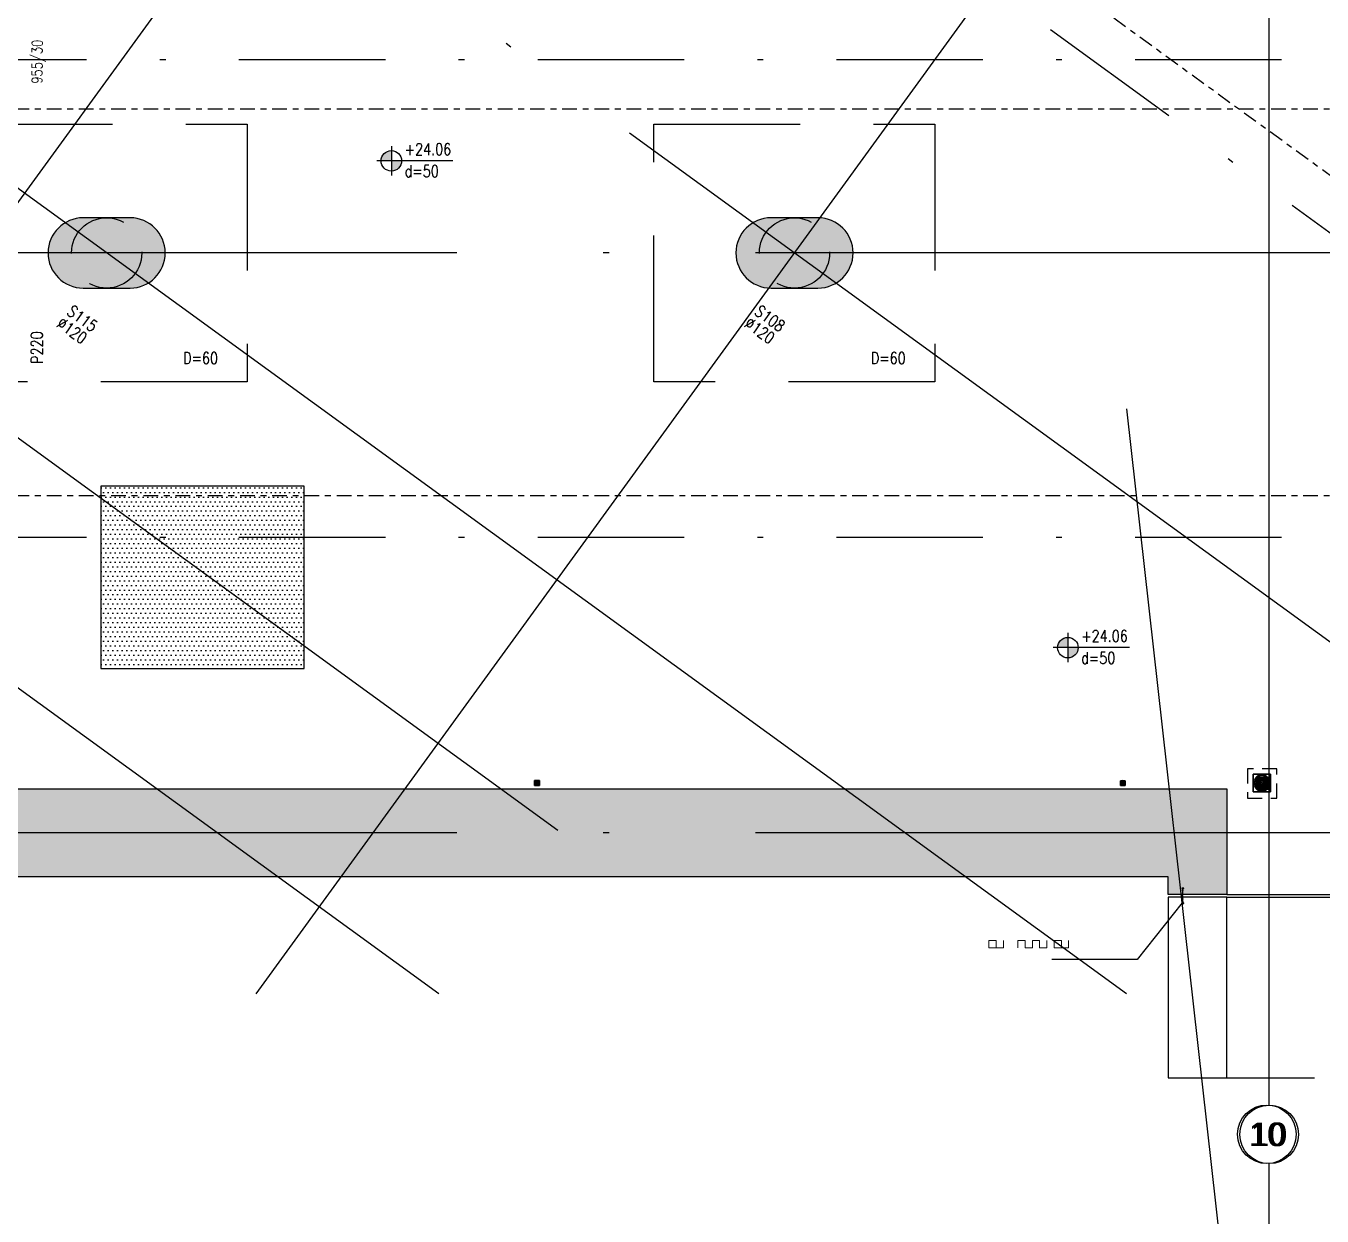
# Model space of a CAD drawing. Header units: inches. Extents: x 400392 to 401495, y 4543971 to 4544133.
# Drawn here: x 400810.26 to 400832.38, y 4544040.45 to 4544060.77 of the extents above; entities that cross this region are included whole.
import ezdxf
from ezdxf.enums import TextEntityAlignment as Align

# ---------------------------------------------------------------- set-up
doc = ezdxf.new("R2010")
doc.units = ezdxf.units.IN
doc.header["$MEASUREMENT"] = 0
for name, pattern in [('AKS', [3, 2.5, -0.25, 0, -0.25]), ('CENTER', [2, 1.25, -0.25, 0.25, -0.25]), ('CIZGI', [0.4, 0.25, -0.15]), ('CONTINU', [0]), ('DASHDOT2', [0.5, 0.25, -0.125, 0, -0.125]), ('HIDDEN', [0.375, 0.25, -0.125]), ('UUC-ST-KAL-I05-101-U-000$0$ACAD_ISO05W100', [33, 24, -3, 0, -3, 0, -3])]:
    doc.linetypes.add(name, pattern=pattern)
doc.layers.add('A-DETL-GENF', color=92, linetype='Continuous', lineweight=9)
for name, color, linetype in [('aks prota', 2, 'AKS'), ('caks prota', 4, 'Continuous'), ('kolon prota', 1, 'Continuous'), ('kolon tarama prota', 252, 'Continuous'), ('lkolon prota', 4, 'Continuous'), ('lperde prota', 4, 'Continuous'), ('not çizgisi prota', 4, 'Continuous'), ('perde prota', 1, 'Continuous'), ('PRT-AL-TUNEL_EKSENI', 14, 'DASHDOT2'), ('PRT-MI-a_fit_drainage', 10, 'Continuous'), ('skesit prota', 7, 'Continuous'), ('st-s_level (kot)', 6, 'Continuous'), ('st-s_levelmark (kot işareti)', 4, 'Continuous'), ('st_s_ölçü', 4, 'Continuous'), ('taks prota', 7, 'Continuous'), ('temel prota', 6, 'Continuous'), ('tkolon prota', 6, 'Continuous'), ('tperde prota', 6, 'Continuous'), ('UUC-ST-KAL-I05-101-U-000$0$st_s_su tutucu', 2, 'Continuous')]:
    doc.layers.add(name, color=color, linetype=linetype)
doc.styles.add('OLCU', font='romanstw.shx')
doc.styles.add('TAKS', font='Arial Unicode.ttf')
doc.styles.add('tkolon', font='romanstw.shx')
doc.dimstyles.new('1-50', dxfattribs={"dimtxt": 10, "dimasz": 4, "dimexe": 4, "dimexo": 8, "dimgap": 4, "dimtad": 1, "dimdec": 1, "dimrnd": 0.05, "dimzin": 9, "dimdsep": 46, "dimtxsty": 'OLCU', "dimblk1": 'OBLIQUE', "dimblk2": 'OBLIQUE', "dimsah": 1, "dimcen": 2, "dimdle": 4, "dimclrd": 4, "dimclre": 4, "dimclrt": 3, "dimadec": 1, "dimazin": 0, "dimtfac": 1, "dimtdec": 1, "dimtix": 1, "dimtmove": 2, "dimatfit": 3, "dimldrblk": 'OBLIQUE', "dimfxl": 1, "dimtvp": 1, "dimtolj": 1, "dimtzin": 1, "dimarcsym": 0})

# ---------------------------------------------------------------- blocks, each defined once
blk = doc.blocks.new('+24.06 mekanik')
at = {"layer": 'kolon tarama prota', "color": 253}
for p, q in [((90999, 166424), (90757, 166248)), ((90757, 166248), (90999, 166424)), ((91176, 166181), (90999, 166424)), ((90999, 166424), (91176, 166181)), ((90999, 166424), (90999, 166424)), ((90757, 166248), (90933, 166005)), ((90933, 166005), (90757, 166248)), ((90757, 166248), (90757, 166248)), ((90880, 166325), (90892, 166309)), ((90892, 166309), (90880, 166325)), ((90880, 166325), (90880, 166325)), ((90903, 166175), (90887, 166163)), ((90887, 166163), (90903, 166175)), ((90900, 166315), (90888, 166331)), ((90888, 166331), (90900, 166315)), ((90888, 166331), (90888, 166331)), ((90892, 166309), (90892, 166309)), ((90892, 166155), (90909, 166167)), ((90909, 166167), (90892, 166155)), ((90900, 166315), (90900, 166315)), ((90903, 166175), (90903, 166175)), ((90906, 166288), (90918, 166272)), ((90918, 166272), (90906, 166288)), ((90906, 166288), (90906, 166288)), ((90909, 166167), (90909, 166167)), ((90926, 166278), (90915, 166294)), ((90915, 166294), (90926, 166278)), ((90915, 166294), (90915, 166294)), ((90918, 166272), (90918, 166272)), ((90939, 166201), (90923, 166189)), ((90923, 166189), (90939, 166201)), ((90923, 166189), (90923, 166189)), ((90926, 166278), (90926, 166278)), ((90929, 166181), (90945, 166193)), ((90945, 166193), (90929, 166181)), ((90929, 166181), (90929, 166181)), ((90933, 166252), (90945, 166236)), ((90945, 166236), (90933, 166252)), ((90933, 166252), (90933, 166252)), ((90933, 166005), (91176, 166181)), ((91176, 166181), (90933, 166005)), ((90939, 166201), (90939, 166201)), ((90953, 166241), (90941, 166258)), ((90941, 166258), (90953, 166241)), ((90941, 166258), (90941, 166258)), ((90945, 166236), (90945, 166236)), ((90945, 166193), (90945, 166193)), ((90953, 166241), (90953, 166241)), ((90980, 166188), (90991, 166171)), ((90991, 166171), (90980, 166188)), ((90980, 166188), (90980, 166188)), ((91004, 166248), (90987, 166236)), ((90987, 166236), (91004, 166248)), ((90987, 166236), (90987, 166236)), ((91000, 166177), (90988, 166194)), ((90988, 166194), (91000, 166177)), ((90988, 166194), (90988, 166194)), ((90991, 166171), (90991, 166171)), ((90993, 166228), (91009, 166240)), ((91009, 166240), (90993, 166228)), ((90993, 166228), (90993, 166228)), ((91000, 166177), (91000, 166177)), ((91004, 166248), (91004, 166248)), ((91009, 166240), (91009, 166240)), ((91040, 166274), (91024, 166263)), ((91024, 166263), (91040, 166274)), ((91024, 166263), (91024, 166263)), ((91030, 166255), (91046, 166266)), ((91046, 166266), (91030, 166255)), ((91030, 166255), (91030, 166255)), ((91040, 166274), (91040, 166274)), ((91046, 166266), (91046, 166266)), ((91077, 166301), (91060, 166289)), ((91060, 166289), (91077, 166301)), ((91060, 166289), (91060, 166289)), ((91066, 166281), (91082, 166293)), ((91082, 166293), (91066, 166281)), ((91066, 166281), (91066, 166281)), ((91077, 166301), (91077, 166301)), ((91082, 166293), (91082, 166293)), ((91176, 166181), (91176, 166181)), ((90866, 166148), (90850, 166136)), ((90850, 166136), (90866, 166148)), ((90850, 166136), (90850, 166136)), ((90856, 166128), (90872, 166140)), ((90872, 166140), (90856, 166128)), ((90856, 166128), (90856, 166128)), ((90866, 166148), (90866, 166148)), ((90872, 166140), (90872, 166140)), ((90887, 166163), (90887, 166163)), ((90892, 166155), (90892, 166155)), ((90933, 166005), (90933, 166005)), ((91006, 166151), (91018, 166135)), ((91018, 166135), (91006, 166151)), ((91006, 166151), (91006, 166151)), ((91026, 166141), (91014, 166157)), ((91014, 166157), (91026, 166141)), ((91014, 166157), (91014, 166157)), ((91018, 166135), (91018, 166135)), ((91026, 166141), (91026, 166141)), ((91033, 166115), (91044, 166098)), ((91044, 166098), (91033, 166115)), ((91033, 166115), (91033, 166115)), ((91053, 166104), (91041, 166121)), ((91041, 166121), (91053, 166104)), ((91041, 166121), (91041, 166121)), ((91044, 166098), (91044, 166098)), ((91053, 166104), (91053, 166104)), ((89055, 164875), (88990, 164828)), ((88990, 164828), (89055, 164875)), ((89020, 164847), (89024, 164842)), ((89024, 164842), (89020, 164847)), ((89020, 164847), (89020, 164847)), ((89024, 164842), (89024, 164842)), ((89032, 164848), (89028, 164852)), ((89028, 164852), (89032, 164848)), ((89028, 164852), (89028, 164852)), ((89032, 164848), (89032, 164848)), ((89039, 164838), (89036, 164843)), ((89036, 164843), (89039, 164838)), ((89036, 164843), (89036, 164843)), ((89039, 164838), (89039, 164838)), ((89102, 164811), (89055, 164875)), ((89055, 164875), (89102, 164811)), ((89055, 164875), (89055, 164875)), ((89063, 164838), (89059, 164835)), ((89059, 164835), (89063, 164838)), ((89063, 164838), (89063, 164838)), ((89073, 164845), (89069, 164842)), ((89069, 164842), (89073, 164845)), ((89069, 164842), (89069, 164842)), ((89073, 164845), (89073, 164845)), ((88990, 164828), (89037, 164764)), ((89037, 164764), (88990, 164828)), ((88990, 164828), (88990, 164828)), ((89018, 164805), (89013, 164802)), ((89013, 164802), (89018, 164805)), ((89013, 164802), (89013, 164802)), ((89018, 164805), (89018, 164805)), ((89019, 164794), (89024, 164797)), ((89024, 164797), (89019, 164794)), ((89019, 164794), (89019, 164794)), ((89028, 164812), (89023, 164809)), ((89023, 164809), (89028, 164812)), ((89023, 164809), (89023, 164809)), ((89024, 164797), (89024, 164797)), ((89028, 164837), (89031, 164832)), ((89031, 164832), (89028, 164837)), ((89028, 164837), (89028, 164837)), ((89028, 164812), (89028, 164812)), ((89029, 164801), (89033, 164804)), ((89033, 164804), (89029, 164801)), ((89029, 164801), (89029, 164801)), ((89031, 164832), (89031, 164832)), ((89038, 164820), (89033, 164816)), ((89033, 164816), (89038, 164820)), ((89033, 164816), (89033, 164816)), ((89033, 164804), (89033, 164804)), ((89035, 164827), (89038, 164822)), ((89038, 164822), (89035, 164827)), ((89035, 164827), (89035, 164827)), ((89037, 164764), (89102, 164811)), ((89102, 164811), (89037, 164764)), ((89037, 164764), (89037, 164764)), ((89038, 164822), (89038, 164822)), ((89038, 164820), (89038, 164820)), ((89039, 164808), (89044, 164812)), ((89044, 164812), (89039, 164808)), ((89039, 164808), (89039, 164808)), ((89047, 164828), (89043, 164832)), ((89043, 164832), (89047, 164828)), ((89043, 164832), (89043, 164832)), ((89044, 164812), (89044, 164812)), ((89046, 164812), (89049, 164807)), ((89049, 164807), (89046, 164812)), ((89046, 164812), (89046, 164812)), ((89047, 164828), (89047, 164828)), ((89053, 164831), (89048, 164827)), ((89048, 164827), (89053, 164831)), ((89048, 164827), (89048, 164827)), ((89049, 164807), (89049, 164807)), ((89053, 164831), (89053, 164831)), ((89053, 164801), (89057, 164797)), ((89057, 164797), (89053, 164801)), ((89053, 164801), (89053, 164801)), ((89054, 164819), (89059, 164823)), ((89059, 164823), (89054, 164819)), ((89054, 164819), (89054, 164819)), ((89057, 164812), (89054, 164817)), ((89054, 164817), (89057, 164812)), ((89054, 164817), (89054, 164817)), ((89057, 164812), (89057, 164812)), ((89057, 164797), (89057, 164797)), ((89059, 164835), (89059, 164835)), ((89059, 164823), (89059, 164823)), ((89061, 164791), (89064, 164787)), ((89064, 164787), (89061, 164791)), ((89061, 164791), (89061, 164791)), ((89065, 164802), (89062, 164807)), ((89062, 164807), (89065, 164802)), ((89062, 164807), (89062, 164807)), ((89064, 164787), (89064, 164787)), ((89065, 164827), (89069, 164830)), ((89069, 164830), (89065, 164827)), ((89065, 164827), (89065, 164827)), ((89065, 164802), (89065, 164802)), ((89069, 164830), (89069, 164830)), ((89072, 164793), (89069, 164797)), ((89069, 164797), (89072, 164793)), ((89069, 164797), (89069, 164797)), ((89072, 164793), (89072, 164793)), ((89075, 164834), (89079, 164837)), ((89079, 164837), (89075, 164834)), ((89075, 164834), (89075, 164834)), ((89079, 164837), (89079, 164837)), ((89102, 164811), (89102, 164811)), ((80965, 158998), (80900, 158951)), ((80900, 158951), (80965, 158998)), ((80900, 158951), (80947, 158886)), ((80947, 158886), (80900, 158951)), ((80900, 158951), (80900, 158951)), ((80927, 158927), (80923, 158924)), ((80923, 158924), (80927, 158927)), ((80923, 158924), (80923, 158924)), ((80927, 158927), (80927, 158927)), ((80929, 158916), (80933, 158919)), ((80933, 158919), (80929, 158916)), ((80929, 158916), (80929, 158916)), ((80930, 158969), (80933, 158964)), ((80933, 158964), (80930, 158969)), ((80930, 158969), (80930, 158969)), ((80933, 158964), (80933, 158964)), ((80937, 158934), (80933, 158931)), ((80933, 158931), (80937, 158934)), ((80933, 158931), (80933, 158931)), ((80933, 158919), (80933, 158919)), ((80937, 158959), (80941, 158954)), ((80941, 158954), (80937, 158959)), ((80937, 158959), (80937, 158959)), ((80937, 158934), (80937, 158934)), ((80941, 158970), (80938, 158975)), ((80938, 158975), (80941, 158970)), ((80938, 158975), (80938, 158975)), ((80939, 158923), (80943, 158926)), ((80943, 158926), (80939, 158923)), ((80939, 158923), (80939, 158923)), ((80941, 158970), (80941, 158970)), ((80941, 158954), (80941, 158954)), ((80948, 158942), (80943, 158938)), ((80943, 158938), (80948, 158942)), ((80943, 158938), (80943, 158938)), ((80943, 158926), (80943, 158926)), ((80949, 158960), (80945, 158965)), ((80945, 158965), (80949, 158960)), ((80945, 158965), (80945, 158965)), ((80945, 158949), (80948, 158944)), ((80948, 158944), (80945, 158949)), ((80945, 158949), (80945, 158949)), ((80947, 158886), (81012, 158933)), ((81012, 158933), (80947, 158886)), ((80947, 158886), (80947, 158886)), ((80948, 158944), (80948, 158944)), ((80948, 158942), (80948, 158942)), ((80949, 158960), (80949, 158960)), ((80949, 158930), (80954, 158934)), ((80954, 158934), (80949, 158930)), ((80949, 158930), (80949, 158930)), ((80956, 158950), (80953, 158955)), ((80953, 158955), (80956, 158950)), ((80953, 158955), (80953, 158955)), ((80954, 158934), (80954, 158934)), ((80956, 158950), (80956, 158950)), ((80956, 158934), (80959, 158929)), ((80959, 158929), (80956, 158934)), ((80956, 158934), (80956, 158934)), ((80963, 158953), (80958, 158949)), ((80958, 158949), (80963, 158953)), ((80958, 158949), (80958, 158949)), ((80959, 158929), (80959, 158929)), ((80963, 158953), (80963, 158953)), ((80963, 158923), (80967, 158919)), ((80967, 158919), (80963, 158923)), ((80963, 158923), (80963, 158923)), ((80964, 158941), (80969, 158945)), ((80969, 158945), (80964, 158941)), ((80964, 158941), (80964, 158941)), ((80967, 158935), (80964, 158940)), ((80964, 158940), (80967, 158935)), ((80964, 158940), (80964, 158940)), ((81012, 158933), (80965, 158998)), ((80965, 158998), (81012, 158933)), ((80965, 158998), (80965, 158998)), ((80967, 158935), (80967, 158935)), ((80967, 158919), (80967, 158919)), ((80973, 158960), (80969, 158957)), ((80969, 158957), (80973, 158960)), ((80969, 158957), (80969, 158957)), ((80969, 158945), (80969, 158945)), ((80975, 158925), (80971, 158929)), ((80971, 158929), (80975, 158925)), ((80971, 158929), (80971, 158929)), ((80971, 158913), (80974, 158909)), ((80974, 158909), (80971, 158913)), ((80971, 158913), (80971, 158913)), ((80973, 158960), (80973, 158960)), ((80974, 158909), (80974, 158909)), ((80975, 158949), (80979, 158952)), ((80979, 158952), (80975, 158949)), ((80975, 158949), (80975, 158949)), ((80975, 158925), (80975, 158925)), ((80983, 158967), (80979, 158964)), ((80979, 158964), (80983, 158967)), ((80979, 158964), (80979, 158964)), ((80979, 158952), (80979, 158952)), ((80982, 158915), (80979, 158919)), ((80979, 158919), (80982, 158915)), ((80979, 158919), (80979, 158919)), ((80982, 158915), (80982, 158915)), ((80983, 158967), (80983, 158967)), ((80984, 158956), (80989, 158959)), ((80989, 158959), (80984, 158956)), ((80984, 158956), (80984, 158956)), ((80989, 158959), (80989, 158959)), ((81012, 158933), (81012, 158933))]:
    blk.add_line(p, q, dxfattribs=at)
for centre, radius, start, end in [((90966, 166215), 140, 128.0467, 213.9533), ((90966, 166215), 140, 128.0467, 213.9533), ((90966, 166215), 120, 128.388, 213.612), ((90966, 166215), 120, 128.388, 213.612), ((90966, 166215), 100, 126, 306), ((90966, 166215), 100, 126, 306), ((90966, 166215), 95, 129.017, 212.983), ((90966, 166215), 95, 129.017, 212.983), ((90966, 166215), 90, 126, 306), ((90966, 166215), 90, 126, 306), ((90966, 166215), 140, 38.0467, 123.9533), ((90966, 166215), 140, 38.0467, 123.9533), ((90966, 166215), 75, 129.8226, 212.1774), ((90966, 166215), 75, 129.8226, 212.1774), ((90966, 166215), 120, 38.388, 123.612), ((90966, 166215), 120, 38.388, 123.612), ((90966, 166215), 59, 0, 180), ((90966, 166215), 59, 180, 0), ((90966, 166215), 100, 306, 126), ((90966, 166215), 100, 306, 126), ((90966, 166215), 75, 219.8226, 302.1774), ((90966, 166215), 75, 219.8226, 302.1774), ((90966, 166215), 90, 306, 126), ((90966, 166215), 90, 306, 126), ((90966, 166215), 95, 39.017, 122.983), ((90966, 166215), 95, 39.017, 122.983), ((90966, 166215), 50, 126, 306), ((90966, 166215), 50, 126, 306), ((90966, 166215), 50, 131.7392, 210.2608), ((90966, 166215), 50, 131.7392, 210.2608), ((90966, 166215), 75, 39.8226, 122.1774), ((90966, 166215), 75, 39.8226, 122.1774), ((90966, 166215), 50, 221.7392, 300.2608), ((90966, 166215), 50, 221.7392, 300.2608), ((90966, 166215), 30, 135.5941, 206.4059), ((90966, 166215), 30, 135.5941, 206.4059), ((90966, 166215), 50, 306, 126), ((90966, 166215), 50, 306, 126), ((90966, 166185), 29.5, 90, 270), ((90966, 166215), 50, 41.7392, 120.2608), ((90966, 166215), 50, 41.7392, 120.2608), ((90966, 166215), 30, 225.5941, 296.4059), ((90966, 166215), 30, 225.5941, 296.4059), ((90966, 166215), 30, 45.5941, 116.4059), ((90966, 166215), 30, 45.5941, 116.4059), ((90966, 166244), 29.5, 270, 90), ((90966, 166215), 30, 315.5941, 26.4059), ((90966, 166215), 30, 315.5941, 26.4059), ((90966, 166215), 50, 311.7392, 30.2608), ((90966, 166215), 50, 311.7392, 30.2608), ((90966, 166215), 75, 309.8226, 32.1774), ((90966, 166215), 75, 309.8226, 32.1774), ((90966, 166215), 95, 309.017, 32.983), ((90966, 166215), 95, 309.017, 32.983), ((90966, 166215), 120, 308.388, 33.612), ((90966, 166215), 120, 308.388, 33.612), ((90966, 166215), 140, 308.0467, 33.9533), ((90966, 166215), 140, 308.0467, 33.9533), ((90966, 166215), 140, 218.0467, 303.9533), ((90966, 166215), 140, 218.0467, 303.9533), ((90966, 166215), 120, 218.388, 303.612), ((90966, 166215), 120, 218.388, 303.612), ((90966, 166215), 95, 219.017, 302.983), ((90966, 166215), 95, 219.017, 302.983), ((89046, 164820), 40, 126, 306), ((89046, 164820), 40, 126, 306), ((89046, 164820), 37.3, 133.6967, 208.3033), ((89046, 164820), 37.3, 133.6967, 208.3033), ((89046, 164820), 33, 0, 180), ((89046, 164820), 32, 134.9893, 207.0107), ((89046, 164820), 32, 134.9893, 207.0107), ((89046, 164820), 30, 126, 306), ((89046, 164820), 30, 126, 306), ((89046, 164820), 25, 126, 306), ((89046, 164820), 25, 126, 306), ((89046, 164820), 40, 306, 126), ((89046, 164820), 40, 306, 126), ((89046, 164820), 37.3, 43.6967, 118.3033), ((89046, 164820), 37.3, 43.6967, 118.3033), ((89046, 164820), 30, 306, 126), ((89046, 164820), 30, 306, 126), ((89046, 164820), 25, 306, 126), ((89046, 164820), 25, 306, 126), ((89046, 164820), 32, 44.9893, 117.0107), ((89046, 164820), 32, 44.9893, 117.0107), ((89046, 164820), 25.3, 47.3831, 114.6169), ((89046, 164820), 25.3, 47.3831, 114.6169), ((89046, 164820), 20, 50.4775, 111.5225), ((89046, 164820), 20, 50.4775, 111.5225), ((89046, 164836), 16.5, 270, 90), ((89046, 164820), 33, 180, 0), ((89046, 164820), 37.3, 223.6967, 298.3033), ((89046, 164820), 37.3, 223.6967, 298.3033), ((89046, 164820), 25.3, 137.3831, 204.6169), ((89046, 164820), 25.3, 137.3831, 204.6169), ((89046, 164820), 32, 224.9893, 297.0107), ((89046, 164820), 32, 224.9893, 297.0107), ((89046, 164820), 20, 140.4775, 201.5225), ((89046, 164820), 20, 140.4775, 201.5225), ((89046, 164820), 25.3, 227.3831, 294.6169), ((89046, 164820), 25.3, 227.3831, 294.6169), ((89046, 164803), 16.5, 90, 270), ((89046, 164820), 13.3, 148.0243, 193.9757), ((89046, 164820), 13.3, 148.0243, 193.9757), ((89046, 164820), 20, 230.4775, 291.5225), ((89046, 164820), 20, 230.4775, 291.5225), ((89046, 164820), 8, 164.6822, 177.3178), ((89046, 164820), 8, 164.6822, 177.3178), ((89046, 164820), 13.3, 238.0243, 283.9757), ((89046, 164820), 13.3, 238.0243, 283.9757), ((89046, 164820), 13.3, 58.0243, 103.9757), ((89046, 164820), 13.3, 58.0243, 103.9757), ((89046, 164820), 8, 254.6822, 267.3178), ((89046, 164820), 8, 254.6822, 267.3178), ((89046, 164820), 8, 74.6822, 87.3178), ((89046, 164820), 8, 74.6822, 87.3178), ((89046, 164820), 8, 344.6822, 357.3178), ((89046, 164820), 8, 344.6822, 357.3178), ((89046, 164820), 13.3, 328.0243, 13.9757), ((89046, 164820), 13.3, 328.0243, 13.9757), ((89046, 164820), 20, 320.4775, 21.5225), ((89046, 164820), 20, 320.4775, 21.5225), ((89046, 164820), 25.3, 317.3831, 24.6169), ((89046, 164820), 25.3, 317.3831, 24.6169), ((89046, 164820), 32, 314.9893, 27.0107), ((89046, 164820), 32, 314.9893, 27.0107), ((89046, 164820), 37.3, 313.6967, 28.3033), ((89046, 164820), 37.3, 313.6967, 28.3033), ((80956, 158942), 40, 126, 306), ((80956, 158942), 40, 126, 306), ((80956, 158942), 37.3, 133.6967, 208.3033), ((80956, 158942), 37.3, 133.6967, 208.3033), ((80956, 158942), 33, 0, 180), ((80956, 158942), 33, 180, 0), ((80956, 158942), 32, 134.9893, 207.0107), ((80956, 158942), 32, 134.9893, 207.0107), ((80956, 158942), 30, 126, 306), ((80956, 158942), 30, 126, 306), ((80956, 158942), 37.3, 223.6967, 298.3033), ((80956, 158942), 37.3, 223.6967, 298.3033), ((80956, 158942), 25, 126, 306), ((80956, 158942), 25, 126, 306), ((80956, 158942), 25.3, 137.3831, 204.6169), ((80956, 158942), 25.3, 137.3831, 204.6169), ((80956, 158942), 40, 306, 126), ((80956, 158942), 40, 306, 126), ((80956, 158942), 32, 224.9893, 297.0107), ((80956, 158942), 32, 224.9893, 297.0107), ((80956, 158942), 20, 140.4775, 201.5225), ((80956, 158942), 20, 140.4775, 201.5225), ((80956, 158942), 37.3, 43.6967, 118.3033), ((80956, 158942), 37.3, 43.6967, 118.3033), ((80956, 158942), 30, 306, 126), ((80956, 158942), 30, 306, 126), ((80956, 158925), 16.5, 90, 270), ((80956, 158942), 25.3, 227.3831, 294.6169), ((80956, 158942), 25.3, 227.3831, 294.6169), ((80956, 158942), 32, 44.9893, 117.0107), ((80956, 158942), 32, 44.9893, 117.0107), ((80956, 158942), 25, 306, 126), ((80956, 158942), 25, 306, 126), ((80956, 158942), 13.3, 148.0243, 193.9757), ((80956, 158942), 13.3, 148.0243, 193.9757), ((80956, 158942), 20, 230.4775, 291.5225), ((80956, 158942), 20, 230.4775, 291.5225), ((80956, 158942), 25.3, 47.3831, 114.6169), ((80956, 158942), 25.3, 47.3831, 114.6169), ((80956, 158942), 8, 164.6822, 177.3178), ((80956, 158942), 8, 164.6822, 177.3178), ((80956, 158942), 20, 50.4775, 111.5225), ((80956, 158942), 20, 50.4775, 111.5225), ((80956, 158942), 13.3, 238.0243, 283.9757), ((80956, 158942), 13.3, 238.0243, 283.9757), ((80956, 158942), 13.3, 58.0243, 103.9757), ((80956, 158942), 13.3, 58.0243, 103.9757), ((80956, 158942), 8, 254.6822, 267.3178), ((80956, 158942), 8, 254.6822, 267.3178), ((80956, 158958), 16.5, 270, 90), ((80956, 158942), 8, 74.6822, 87.3178), ((80956, 158942), 8, 74.6822, 87.3178), ((80956, 158942), 8, 344.6822, 357.3178), ((80956, 158942), 8, 344.6822, 357.3178), ((80956, 158942), 13.3, 328.0243, 13.9757), ((80956, 158942), 13.3, 328.0243, 13.9757), ((80956, 158942), 20, 320.4775, 21.5225), ((80956, 158942), 20, 320.4775, 21.5225), ((80956, 158942), 25.3, 317.3831, 24.6169), ((80956, 158942), 25.3, 317.3831, 24.6169), ((80956, 158942), 32, 314.9893, 27.0107), ((80956, 158942), 32, 314.9893, 27.0107), ((80956, 158942), 37.3, 313.6967, 28.3033), ((80956, 158942), 37.3, 313.6967, 28.3033)]:
    blk.add_arc(centre, radius, start, end, dxfattribs=at)
blk = doc.blocks.new('PLAN_KOT')
at = {"layer": 'st-s_levelmark (kot işareti)'}
h = blk.add_hatch(color=256, dxfattribs=at)
h.paths.add_polyline_path([(0, 17.5, 0.414214), (-17.5, 0), (0, 0)])
h.paths.add_polyline_path([(17.5, 0), (0, 0), (0, -17.5, 0.414214)])
for p, q in [((0, 25), (0, -25)), ((105, 0), (-25, 0))]:
    blk.add_line(p, q, dxfattribs=at)
blk.add_circle((0, 0), 17.5, dxfattribs=at)
at = {"layer": 'st-s_level (kot)', "color": 6, "style": 'OLCU', "width": 0.8}
for tag, p in [('KOT', (22.7, 9.8)), ('DÖŞEME_KALINLIĞI', (22.7, -27.6))]:
    blk.add_attdef(tag, p, '', height=20, dxfattribs=at)
blk = doc.blocks.new('_Oblique')
at = {"layer": 'st_s_ölçü', "lineweight": -2}
blk.add_line((-0.5, -0.5), (0.5, 0.5), dxfattribs=at)
blk = doc.blocks.new('YER SUZGECI_20x20')
at = {"color": 2}
blk.add_lwpolyline([(-20, 0), (0, 0), (0, 20), (-20, 20)], close=True, dxfattribs=at)
for points in [[(0, 20), (-20, 0)], [(-20, 20), (0, 0)]]:
    blk.add_lwpolyline(points, dxfattribs=at)
blk.add_circle((-10, 10), 7, dxfattribs=at)

msp = doc.modelspace()

# ---------------------------------------------------------------- hatches: boundary and pattern name
at = {"layer": 'kolon tarama prota'}
h = msp.add_hatch(color=256, dxfattribs=at)
h.dxf.hatch_style = 1
edge = h.paths.add_edge_path()
edge.add_arc((400811.237, 4544056.893), 0.6, 90, 270)
edge.add_line((400811.237, 4544056.293), (400812.037, 4544056.293))
edge.add_arc((400812.037, 4544056.893), 0.6, 270, 450)
edge.add_line((400812.037, 4544057.493), (400811.237, 4544057.493))
h = msp.add_hatch(color=256, dxfattribs=at)
h.dxf.hatch_style = 1
edge = h.paths.add_edge_path()
edge.add_arc((400822.979, 4544056.893), 0.6, 90, 270)
edge.add_line((400822.979, 4544056.293), (400823.779, 4544056.293))
edge.add_arc((400823.779, 4544056.893), 0.6, 270, 450)
edge.add_line((400823.779, 4544057.493), (400822.979, 4544057.493))
h = msp.add_hatch(dxfattribs=at)
h.set_pattern_fill('DOTS', color=2, scale=0.05)
h.set_pattern_definition([(0, (399704.383415, 4543636.88038), (0.0396875, 0.079375), [0, -0.079375])])
h.paths.add_polyline_path([(400815.007, 4544052.913), (400811.537, 4544052.913), (400811.537, 4544049.796), (400815.007, 4544049.796)])
h = msp.add_hatch(color=256, dxfattribs=at)
h.dxf.hatch_style = 1
h.paths.add_polyline_path([(400830.757, 4544047.743), (400782.038, 4544047.743), (400784.103, 4544046.243), (400829.757, 4544046.243), (400829.757, 4544045.943), (400830.757, 4544045.943)])

# ---------------------------------------------------------------- linework, layer by layer
at = {"layer": 'aks prota', "ltscale": 10}
for p, q in [((400840.787, 4544044.243), (400757.6, 4544104.682)), ((400829.048, 4544044.243), (400753.544, 4544099.1)), ((400819.337, 4544047.034), (400751.516, 4544096.309)), ((400817.309, 4544044.243), (400749.488, 4544093.518)), ((400831.479, 4544042.346), (400831.479, 4544077.215)), ((400800.307, 4544044.243), (400821.934, 4544074.01)), ((400814.188, 4544044.243), (400831.019, 4544067.409)), ((400877.814, 4544056.893), (400711.895, 4544056.893)), ((400877.814, 4544046.993), (400711.895, 4544046.993)), ((400831.481, 4543993.518), (400831.481, 4544041.346))]:
    msp.add_line(p, q, dxfattribs=at)
at = {"layer": 'caks prota', "ltscale": 0.05}
for centre in [(400831.444, 4544041.847), (400831.481, 4544041.846)]:
    msp.add_circle(centre, 0.5, dxfattribs=at)
at = {"layer": 'kolon prota', "color": 1}
for points in [[(400811.237, 4544057.493, 1), (400811.237, 4544056.293), (400812.037, 4544056.293, 1), (400812.037, 4544057.493)], [(400822.979, 4544057.493, 1), (400822.979, 4544056.293), (400823.779, 4544056.293, 1), (400823.779, 4544057.493)]]:
    msp.add_lwpolyline(points, format="xyb", close=True, dxfattribs=at)
at = {"layer": 'kolon prota', "color": 5, "linetype": 'HIDDEN', "ltscale": 5}
for centre in [(400811.637, 4544056.893), (400823.379, 4544056.893)]:
    msp.add_circle(centre, 0.6, dxfattribs=at)
at = {"layer": 'kolon tarama prota'}
for points in [[(400830.757, 4544042.81), (400830.757, 4544045.893), (400829.757, 4544045.893), (400829.757, 4544042.81)], [(400830.757, 4544045.893), (400854.996, 4544045.893)]]:
    msp.add_lwpolyline(points, dxfattribs=at)
at = {"layer": 'kolon tarama prota', "linetype": 'HIDDEN', "ltscale": 10}
msp.add_lwpolyline([(400829.757, 4544042.81), (400855.996, 4544042.81)], dxfattribs=at)
at = {"layer": 'perde prota'}
for points in [[(400830.757, 4544047.743), (400830.757, 4544045.943), (400829.757, 4544045.943), (400829.757, 4544046.243), (400784.103, 4544046.243), (400782.038, 4544047.743), (400830.757, 4544047.743)], [(400830.757, 4544045.943), (400854.995, 4544045.943)]]:
    msp.add_lwpolyline(points, dxfattribs=at)
at = {"layer": 'PRT-AL-TUNEL_EKSENI', "ltscale": 10}
for p, q in [((400850.399, 4544044.243), (400760.921, 4544109.253)), ((400711.895, 4544060.193), (400877.814, 4544060.193)), ((400711.895, 4544052.043), (400877.814, 4544052.043))]:
    msp.add_line(p, q, dxfattribs=at)
at = {"layer": 'PRT-MI-a_fit_drainage', "color": 2, "linetype": 'CIZGI'}
msp.add_lwpolyline([(400831.113, 4544048.088), (400831.113, 4544047.588), (400831.613, 4544047.588), (400831.613, 4544048.088)], close=True, dxfattribs=at)
at = {"layer": 'skesit prota', "linetype": 'CENTER', "ltscale": 0.2}
for points in [[(400759.861, 4544111.012), (400855.89, 4544041.243)], [(400707.214, 4544059.35), (400873.995, 4544059.35)], [(400773.214, 4544052.753), (400852.18, 4544052.753)]]:
    msp.add_lwpolyline(points, dxfattribs=at)
at = {"layer": 'st_s_ölçü', "color": 6, "lineweight": 0}
for points in [[(400826.82, 4544045.157), (400826.696, 4544045.157), (400826.696, 4544045.033), (400826.82, 4544045.033), (400826.696, 4544045.033)], [(400826.82, 4544045.157), (400826.696, 4544045.157), (400826.696, 4544045.033), (400826.82, 4544045.033), (400826.696, 4544045.033)], [(400826.82, 4544045.157), (400826.82, 4544045.033), (400826.944, 4544045.033), (400826.944, 4544045.157)], [(400826.82, 4544045.157), (400826.82, 4544045.033), (400826.944, 4544045.033), (400826.944, 4544045.157)], [(400827.191, 4544045.157), (400827.191, 4544045.033)], [(400827.191, 4544045.157), (400827.315, 4544045.157)], [(400827.191, 4544045.157), (400827.191, 4544045.033)], [(400827.191, 4544045.157), (400827.315, 4544045.157)], [(400827.315, 4544045.157), (400827.315, 4544045.033), (400827.439, 4544045.033), (400827.439, 4544045.157)], [(400827.315, 4544045.157), (400827.315, 4544045.033), (400827.439, 4544045.033), (400827.439, 4544045.157)], [(400827.439, 4544045.157), (400827.563, 4544045.157)], [(400827.439, 4544045.157), (400827.563, 4544045.157)], [(400827.563, 4544045.157), (400827.563, 4544045.033)], [(400827.563, 4544045.157), (400827.563, 4544045.033), (400827.686, 4544045.033), (400827.686, 4544045.157)], [(400827.563, 4544045.157), (400827.563, 4544045.033)], [(400827.563, 4544045.157), (400827.563, 4544045.033), (400827.686, 4544045.033), (400827.686, 4544045.157)], [(400827.934, 4544045.157), (400827.81, 4544045.157), (400827.81, 4544045.033), (400827.934, 4544045.033)], [(400827.934, 4544045.157), (400827.81, 4544045.157), (400827.81, 4544045.033), (400827.934, 4544045.033)], [(400827.934, 4544045.157), (400827.934, 4544045.033), (400828.058, 4544045.033), (400828.058, 4544045.157)], [(400827.934, 4544045.157), (400827.934, 4544045.033), (400828.058, 4544045.033), (400828.058, 4544045.157)]]:
    msp.add_lwpolyline(points, dxfattribs=at)
at = {"layer": 'temel prota', "linetype": 'HIDDEN', "ltscale": 10}
for points in [[(400809.237, 4544059.093), (400814.037, 4544059.093), (400814.037, 4544054.693), (400809.237, 4544054.693)], [(400820.976, 4544059.093), (400825.776, 4544059.093), (400825.776, 4544054.693), (400820.976, 4544054.693)]]:
    msp.add_lwpolyline(points, close=True, dxfattribs=at)
at = {"layer": 'temel prota'}
msp.add_lwpolyline([(400811.537, 4544052.913), (400811.537, 4544049.796), (400815.007, 4544049.796), (400815.007, 4544052.913)], close=True, dxfattribs=at)
at = {"layer": 'UUC-ST-KAL-I05-101-U-000$0$st_s_su tutucu', "linetype": 'UUC-ST-KAL-I05-101-U-000$0$ACAD_ISO05W100', "ltscale": 0.05}
msp.add_lwpolyline([(400829.986, 4544045.899, -0.57735), (400829.984, 4544045.901), (400829.984, 4544045.936, -0.57735), (400829.986, 4544045.937), (400830.007, 4544045.926, 0.57735), (400830.01, 4544045.927), (400830.01, 4544045.973), (400830.015, 4544045.973), (400830.015, 4544045.977), (400830.01, 4544045.977), (400830.01, 4544046.01), (400830.015, 4544046.01), (400830.015, 4544046.014), (400830.01, 4544046.014), (400830.01, 4544046.035), (400830.023, 4544046.043), (400830.023, 4544046.048), (400829.991, 4544046.048), (400829.991, 4544046.043), (400830.004, 4544046.035), (400830.004, 4544046.014), (400829.999, 4544046.014), (400829.999, 4544046.01), (400830.004, 4544046.01), (400830.004, 4544045.977), (400829.999, 4544045.977), (400829.999, 4544045.973), (400830.004, 4544045.973), (400830.004, 4544045.935, -0.57735), (400830.002, 4544045.934), (400829.982, 4544045.945, 0.57735), (400829.98, 4544045.943), (400829.98, 4544045.893, 0.57735), (400829.982, 4544045.892), (400830.002, 4544045.903, -0.57735), (400830.004, 4544045.902), (400830.004, 4544045.864), (400829.999, 4544045.864), (400829.999, 4544045.86), (400830.004, 4544045.86), (400830.004, 4544045.827), (400829.999, 4544045.827), (400829.999, 4544045.823), (400830.004, 4544045.823), (400830.004, 4544045.802), (400829.991, 4544045.794), (400829.991, 4544045.788), (400830.023, 4544045.788), (400830.023, 4544045.794), (400830.01, 4544045.802), (400830.01, 4544045.823), (400830.015, 4544045.823), (400830.015, 4544045.827), (400830.01, 4544045.827), (400830.01, 4544045.86), (400830.015, 4544045.86), (400830.015, 4544045.864), (400830.01, 4544045.864), (400830.01, 4544045.91, 0.57735), (400830.007, 4544045.911)], format="xyb", close=True, dxfattribs=at)
msp.add_lwpolyline([(400829.986, 4544045.899, -0.57735), (400829.984, 4544045.901), (400829.984, 4544045.936, -0.57735), (400829.986, 4544045.937), (400830.007, 4544045.926, 0.57735), (400830.01, 4544045.927), (400830.01, 4544045.973), (400830.015, 4544045.973), (400830.015, 4544045.977), (400830.01, 4544045.977), (400830.01, 4544046.01), (400830.015, 4544046.01), (400830.015, 4544046.014), (400830.01, 4544046.014), (400830.01, 4544046.035), (400830.023, 4544046.043), (400830.023, 4544046.048), (400829.991, 4544046.048), (400829.991, 4544046.043), (400830.004, 4544046.035), (400830.004, 4544046.014), (400829.999, 4544046.014), (400829.999, 4544046.01), (400830.004, 4544046.01), (400830.004, 4544045.977), (400829.999, 4544045.977), (400829.999, 4544045.973), (400830.004, 4544045.973), (400830.004, 4544045.935, -0.57735), (400830.002, 4544045.934), (400829.982, 4544045.945, 0.57735), (400829.98, 4544045.943), (400829.98, 4544045.893, 0.57735), (400829.982, 4544045.892), (400830.002, 4544045.903, -0.57735), (400830.004, 4544045.902), (400830.004, 4544045.864), (400829.999, 4544045.864), (400829.999, 4544045.86), (400830.004, 4544045.86), (400830.004, 4544045.827), (400829.999, 4544045.827), (400829.999, 4544045.823), (400830.004, 4544045.823), (400830.004, 4544045.802), (400829.991, 4544045.794), (400829.991, 4544045.788), (400830.023, 4544045.788), (400830.023, 4544045.794), (400830.01, 4544045.802), (400830.01, 4544045.823), (400830.015, 4544045.823), (400830.015, 4544045.827), (400830.01, 4544045.827), (400830.01, 4544045.86), (400830.015, 4544045.86), (400830.015, 4544045.864), (400830.01, 4544045.864), (400830.01, 4544045.91, 0.57735), (400830.007, 4544045.911)], format="xyb", close=True, dxfattribs=at)

# ---------------------------------------------------------------- block references
at = {"layer": 'A-DETL-GENF', "xscale": 0.001, "yscale": 0.001, "zscale": 0.001, "rotation": 323.9999999999982}
msp.add_blockref('+24.06 mekanik', (400660.065, 4543966.842), dxfattribs=at)
at = {"layer": 'PRT-MI-a_fit_drainage', "color": 2, "xscale": 0.01, "yscale": 0.01, "zscale": 0.01, "rotation": 269.9999999999703}
msp.add_blockref('YER SUZGECI_20x20', (400831.263, 4544047.738), dxfattribs=at)
at = {"layer": 'st-s_level (kot)', "linetype": 'CONTINU', "ltscale": 0.1, "xscale": 0.01, "yscale": 0.01, "zscale": 0.01}
for p in [(400816.497, 4544058.465), (400828.046, 4544050.155)]:
    msp.add_blockref('PLAN_KOT', p, dxfattribs=at).add_auto_attribs({'KOT': '+24.06', 'DÖŞEME_KALINLIĞI': 'd=50'})

# ---------------------------------------------------------------- texts
at = {"layer": 'lkolon prota', "style": 'tkolon', "width": 0.8}
for p in [(400810.767, 4544055.65), (400822.506, 4544055.65)]:
    msp.add_text('%%C120', height=0.2, rotation=324, dxfattribs=at).set_placement(p)
at = {"layer": 'lperde prota', "style": 'tkolon', "width": 0.8}
msp.add_text('955/30', height=0.18, rotation=89.6395, dxfattribs=at).set_placement((400810.448, 4544059.781), align=Align.MIDDLE_LEFT)
msp.add_text('955/30', height=0.18, rotation=89.6395, dxfattribs=at).set_placement((400810.448, 4544059.781), align=Align.MIDDLE_LEFT)
at = {"layer": 'st-s_level (kot)', "color": 6, "style": 'OLCU', "width": 0.8}
for p in [(400812.942, 4544054.998), (400824.681, 4544054.998)]:
    msp.add_attdef('D=60', p, '', height=0.2, dxfattribs=at)
at = {"layer": 'taks prota', "style": 'TAKS'}
for p in [(400831.444, 4544041.847), (400831.481, 4544041.846)]:
    msp.add_text('10', height=0.4, dxfattribs=at).set_placement(p, align=Align.MIDDLE_CENTER)
at = {"layer": 'tkolon prota', "style": 'tkolon', "width": 0.8}
for s, p in [('S115', (400810.942, 4544055.852)), ('S108', (400822.681, 4544055.852))]:
    msp.add_text(s, height=0.2, rotation=324, dxfattribs=at).set_placement(p)
at = {"layer": 'tperde prota', "style": 'tkolon', "width": 0.8}
msp.add_text('P220', height=0.2, rotation=90.4693, dxfattribs=at).set_placement((400810.449, 4544054.999), align=Align.MIDDLE_LEFT)

# ---------------------------------------------------------------- leaders
at = {"layer": 'not çizgisi prota'}
msp.add_leader([(400829.999, 4544045.798), (400829.226, 4544044.83), (400827.77, 4544044.83)], dimstyle='1-50', override={"dimasz": 12, "dimgap": 4, "dimtad": 0}, dxfattribs=at)
msp.add_leader([(400829.999, 4544045.798), (400829.226, 4544044.83), (400827.77, 4544044.83)], dimstyle='1-50', override={"dimasz": 12, "dimgap": 4, "dimtad": 0}, dxfattribs=at)

doc.saveas('drawing.dxf')
